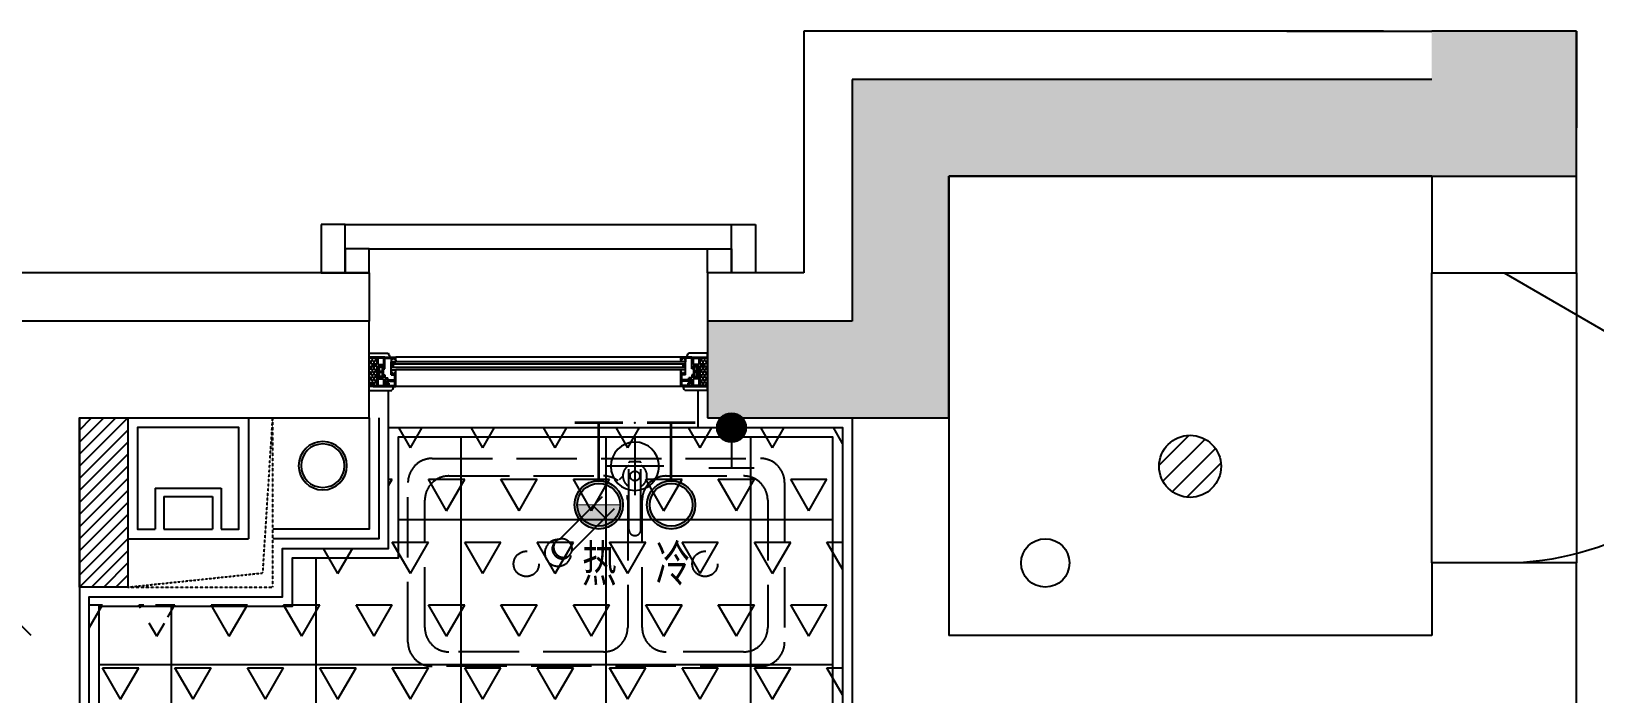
# Model space of a CAD drawing. Header units: millimetres. Extents: x -28014 to 297841, y -81741 to 47579.
# Drawn here: x 86733 to 89971, y -24029 to -22659 of the extents above; entities that cross this region are included whole.
import ezdxf

# ---------------------------------------------------------------- set-up
doc = ezdxf.new("R2010")
doc.units = ezdxf.units.MM
doc.header["$MEASUREMENT"] = 0
doc.linetypes.add('__DASH', pattern=[0.35, 0.25, -0.1])
doc.linetypes.add('DASH', pattern=[0.35, 0.25, -0.1])
for name, color, linetype in [('A-墙体-面层', 6, 'Continuous'), ('AR9-剪力墙（柱）填充', 250, 'Continuous'), ('AR9-剪力墙（柱）线', 6, 'Continuous'), ('AR9-墙线', 160, 'Continuous'), ('AR9-建筑幕墙（窗）', 12, 'Continuous'), ('AR9-建筑给排水（立管）', 4, 'Continuous'), ('DS-4BS-墙体完成面', 20, 'Continuous'), ('DS-4BS-墙体（新建）', 160, 'Continuous'), ('EM-给排水图标', 14, 'Continuous'), ('FC-地面造型线', 136, 'Continuous'), ('FF-厨卫（地坪隐）', 31, 'Continuous'), ('FF-门', 20, 'Continuous'), ('P-排水-设备-地漏', 50, 'Continuous'), ('P-污水-立管', 50, 'Continuous'), ('RC-天花轮廓线', 30, 'Continuous'), ('SURFACE', 6, 'Continuous'), ('装饰', 152, 'Continuous')]:
    doc.layers.add(name, color=color, linetype=linetype)
doc.styles.add('宋体', font='', dxfattribs={"width": 0.8})
doc.styles.get('宋体').set_extended_font_data('SimSun')

# ---------------------------------------------------------------- blocks, each defined once
blk = doc.blocks.new('b')
at = {"layer": 'FF-厨卫（地坪隐）', "linetype": '__DASH', "ltscale": 500}
for p, q in [((74168.9, -64959.2), (74168.9, -64821)), ((74191.9, -64819), (74170.9, -64819)), ((74193.9, -64959.2), (74193.9, -64821)), ((73796.4, -64848.4), (74116.4, -64848.4)), ((74026, -64979.1), (74156.4, -64848.7)), ((74246.4, -64848.4), (74406.4, -64848.4)), ((73746.4, -65162.2), (73746.4, -64898.4)), ((74050.7, -65003.8), (74168.9, -64885.7)), ((74094.8, -64910.3), (74119.5, -64935)), ((74166.4, -64898.4), (74166.4, -65162.2)), ((74196.4, -65162.2), (74196.4, -64898.4)), ((74456.4, -64898.4), (74456.4, -65162.2)), ((74015.1, -64986.4), (74018, -64983.5)), ((74043.4, -65014.7), (74046.3, -65011.8)), ((74116.4, -65212.2), (73796.4, -65212.2)), ((74406.4, -65212.2), (74246.4, -65212.2))]:
    blk.add_line(p, q, dxfattribs=at)
for points in [[(73711.4, -65192.2), (73711.4, -64862.2, -0.414214), (73761.4, -64812.2), (74441.4, -64812.2, -0.414214), (74491.4, -64862.2), (74491.4, -65192.2, -0.414214), (74441.4, -65242.2), (73761.4, -65242.2, -0.414214)], [(74018, -64983.5, 0.106772), (74014.1, -64989.5, 0.101544), (74013, -64996.8, 0.094932), (74014.7, -65004.1, 0.090733), (74019.2, -65010.6, 0.090733), (74025.7, -65015.1, 0.094932), (74033, -65016.8, 0.101544), (74040.3, -65015.7, 0.106772), (74046.3, -65011.8, 0.106772), (74050.1, -65005.9, 0.101544), (74051.3, -64998.5, 0.094932), (74049.5, -64991.2, 0.090733), (74045, -64984.8, 0.090733), (74038.6, -64980.3, 0.094932), (74031.3, -64978.5, 0.101544), (74023.9, -64979.7, 0.106772)]]:
    blk.add_lwpolyline(points, format="xyb", close=True, dxfattribs=at)
blk.add_lwpolyline([(74015.1, -64986.4, 0.106772), (74011.3, -64992.4, 0.101544), (74010.1, -64999.7, 0.094932), (74011.9, -65007, 0.090733), (74016.3, -65013.5, 0.090733), (74022.8, -65017.9, 0.094932), (74030.1, -65019.7, 0.101544), (74037.4, -65018.5, 0.106772), (74043.4, -65014.7, 0.106772)], format="xyb", dxfattribs=at)
for centre, radius in [((74181.4, -64848.4), 10), ((73956.4, -65030.3), 26.2), ((74326.4, -65030.3), 26.2)]:
    blk.add_circle(centre, radius, dxfattribs=at)
for centre, radius, start, end in [((74181.4, -64848.4), 25, 120, 240), ((74170.9, -64821), 2, 90, 180), ((74191.9, -64821), 2, 0, 90), ((74181.4, -64848.4), 25, 300, 60), ((73796.4, -64898.4), 50, 90, 180), ((74116.4, -64898.4), 50, 52.9245, 90), ((74246.4, -64898.4), 50, 90, 180), ((74406.4, -64898.4), 50, 0, 90), ((74116.4, -64898.4), 50, 0, 10.7966), ((74181.4, -64959.2), 12.5, 180, 0), ((74022.2, -65007.6), 27.5, 88.3907, 1.6093), ((73796.4, -65162.2), 50, 180, 270), ((74116.4, -65162.2), 50, 270, 0), ((74246.4, -65162.2), 50, 180, 270), ((74406.4, -65162.2), 50, 270, 0)]:
    blk.add_arc(centre, radius, start, end, dxfattribs=at)
blk = doc.blocks.new('rw332')
at = {"layer": 'AR9-墙线', "ltscale": 10, "extrusion": (0, 0, -1)}
for p, q in [((-250, 0), (-250, -250)), ((0, 0), (-250, 0)), ((0, 0), (0, -250)), ((-193.1, -145), (-193.1, -230)), ((-56.9, -145), (-193.1, -145)), ((-56.9, -145), (-56.9, -230)), ((-175.6, -162.5), (-175.6, -230)), ((-74.4, -162.5), (-175.6, -162.5)), ((-74.4, -162.5), (-74.4, -230)), ((0, -250), (-250, -250))]:
    blk.add_line(p, q, dxfattribs=at)
at = {"layer": 'AR9-墙线', "ltscale": 10}
blk.add_line((-74.4, -230), (-175.6, -230), dxfattribs=at)
at = {"layer": 'AR9-墙线'}
for points in [[(-520, 0), (-520, -250), (-300, -250)], [(-500, 0), (-500, -230), (-300, -230)]]:
    blk.add_lwpolyline(points, dxfattribs=at)
at = {"layer": 'AR9-墙线', "linetype": 'DASH', "ltscale": 0.5}
for points in [[(0, -350), (-300, -350), (-300, 0)], [(0, -350), (-279.5, -320.6), (-300, 0)]]:
    blk.add_lwpolyline(points, dxfattribs=at)
at = {"layer": 'AR9-墙线', "ltscale": 10}
blk.add_lwpolyline([(-193.1, -230), (-230, -230), (-230, -20), (-20, -20), (-20, -230), (-56.9, -230)], dxfattribs=at)
at = {"layer": 'AR9-建筑给排水（立管）'}
for radius in [50, 45]:
    blk.add_circle((-403.7, -98.7), radius, dxfattribs=at)
blk = doc.blocks.new('$DorLib2D$00000228')
at = {"color": 0}
blk.add_line((0.5, 0), (0, 0.866), dxfattribs=at)
blk.add_arc((0.5, 0), 1, 120, 180, dxfattribs=at)
blk = doc.blocks.new('*U247')
at = {"layer": 'AR9-建筑幕墙（窗）'}
h = blk.add_hatch(dxfattribs=at)
h.set_pattern_fill('HONEY', color=250, scale=2.333308)
h.set_pattern_definition([(2e-09, (-50793.7736, 157763.6485), (5.55618969, 3.20786685), [3.70412646, -7.40825292]), (120, (-50793.7736, 157763.6485), (-5.55618903, 3.207867997), [3.70412646, -7.40825292]), (60, (-50793.7736, 157763.6485), (6.64e-07, 6.415734844), [-7.40825292, 3.70412646])])
h.paths.add_polyline_path([(-28.1, -769.9), (33.1, -769.9), (33.1, -754.3), (-28.1, -754.3)])
h = blk.add_hatch(dxfattribs=at)
h.set_pattern_fill('HONEY', color=250, scale=2.333308)
h.set_pattern_definition([(2e-09, (-50793.7736, 157409.3308), (5.55618969, 3.20786685), [3.70412646, -7.40825292]), (120, (-50793.7736, 157409.3308), (-5.55618903, 3.207867997), [3.70412646, -7.40825292]), (60, (-50793.7736, 157409.3308), (6.64e-07, 6.415734844), [-7.40825292, 3.70412646])])
h.paths.add_polyline_path([(-28.1, -1438.8), (33.1, -1438.8), (33.1, -1454.3), (-28.1, -1454.3)])
for p, q in [((-35.8, -754.3), (-35.8, -793.2)), ((40.8, -754.3), (-35.8, -754.3)), ((-28.1, -769.9), (-28.1, -754.3)), ((-28.1, -769.9), (-28.1, -754.3)), ((-28.1, -774.6), (-28.1, -754.3)), ((-28.1, -786.2), (-28.1, -769.9)), ((33.1, -798.8), (33.1, -754.3)), ((33.1, -798.8), (33.1, -754.3)), ((33.1, -803.5), (33.1, -754.3)), ((33.1, -762.1), (33.1, -809.5)), ((40.8, -754.3), (40.8, -801.1)), ((-28.1, -786.2), (-28.1, -799.4)), ((-28.1, -799.4), (-28.1, -809.5)), ((-28.1, -1399.1), (-28.1, -809.5)), ((-21.8, -809.5), (-28.1, -809.5)), ((-21.8, -809.5), (-17.9, -809.5)), ((-17.9, -1399.1), (-17.9, -809.5)), ((-1.6, -1399.1), (-1.6, -809.5)), ((2.3, -809.5), (-1.6, -809.5)), ((33.1, -809.5), (2.3, -809.5)), ((33.1, -1399.1), (33.1, -809.5)), ((-35.8, -1454.3), (-35.8, -1415.4)), ((-21.8, -1399.1), (-28.1, -1399.1)), ((-28.1, -1409.2), (-28.1, -1399.1)), ((-28.1, -1422.4), (-28.1, -1409.2)), ((-28.1, -1422.4), (-28.1, -1438.8)), ((-21.8, -1399.1), (-17.9, -1399.1)), ((2.3, -1399.1), (-1.6, -1399.1)), ((33.1, -1399.1), (2.3, -1399.1)), ((33.1, -1446.5), (33.1, -1399.1)), ((33.1, -1405.1), (33.1, -1454.3)), ((33.1, -1409.9), (33.1, -1454.3)), ((33.1, -1409.9), (33.1, -1454.3)), ((40.8, -1454.3), (40.8, -1407.5)), ((40.8, -1454.3), (-35.8, -1454.3)), ((-28.1, -1434), (-28.1, -1454.3)), ((-28.1, -1438.8), (-28.1, -1454.3)), ((-28.1, -1438.8), (-28.1, -1454.3))]:
    blk.add_line(p, q, dxfattribs=at)
at = {"layer": 'AR9-建筑幕墙（窗）', "color": 8}
for p, q in [((-28.1, -769.9), (-12.5, -769.9)), ((-25.7, -783.9), (-25.7, -772.2)), ((-25.7, -772.2), (-12.5, -772.2)), ((-12.5, -769.9), (-12.5, -762.1)), ((-12.5, -762.1), (-5.5, -762.1)), ((-12.5, -772.2), (-12.5, -783.9)), ((-10.2, -769.9), (-10.2, -764.4)), ((-5.5, -764.4), (-10.2, -764.4)), ((-10.2, -769.9), (30.7, -769.9)), ((-10.2, -772.2), (-6.3, -772.2)), ((-10.2, -772.2), (-10.2, -783.9)), ((-6.3, -772.2), (-6.3, -773)), ((-6.3, -773), (-3.9, -773)), ((-5.5, -762.1), (-5.5, -764.4)), ((-3.9, -773), (-3.9, -769.9)), ((1.1, -775.3), (1.1, -780.8)), ((3.4, -775.3), (3.4, -780.8)), ((8.5, -773), (8.5, -769.9)), ((10.8, -773), (8.5, -773)), ((10.8, -772.2), (14.7, -772.2)), ((10.8, -772.2), (10.8, -773)), ((14.7, -772.2), (14.7, -783.9)), ((17.1, -772.2), (30.7, -772.2)), ((17.1, -772.2), (17.1, -783.9)), ((33.1, -762.1), (26.1, -762.1)), ((26.1, -762.1), (26.1, -764.4)), ((26.1, -764.4), (30.7, -764.4)), ((30.7, -764.4), (30.7, -769.9)), ((30.7, -772.2), (30.7, -783.9)), ((-25.7, -783.9), (-12.5, -783.9)), ((-25.7, -786.2), (-25.7, -799.4)), ((-3.9, -786.2), (-25.7, -786.2)), ((-25.7, -799.4), (-21.8, -799.4)), ((-25.7, -801.8), (-25.7, -807.2)), ((-25.7, -801.8), (-21.8, -801.8)), ((-21.8, -807.2), (-25.7, -807.2)), ((-25.7, -807.2), (-21.8, -807.2)), ((-21.8, -799.4), (-21.8, -801.8)), ((-21.8, -799.4), (-17.9, -799.4)), ((-21.8, -807.2), (-21.8, -809.5)), ((-17.9, -799.4), (-17.9, -809.5)), ((-13.3, -799.4), (-17.9, -799.4)), ((-13.3, -1409.2), (-13.3, -799.4)), ((-6.3, -799.4), (-13.3, -799.4)), ((-6.3, -804.1), (-13.3, -799.4)), ((-6.3, -799.4), (-13.3, -804.1)), ((-6.3, -804.1), (-13.3, -804.1)), ((-10.2, -783.9), (-6.3, -783.9)), ((-6.3, -783.9), (-6.3, -783.1)), ((-6.3, -783.1), (-3.9, -783.1)), ((-6.3, -1409.2), (-6.3, -799.4)), ((-1.6, -799.4), (-6.3, -799.4)), ((-3.9, -783.1), (-3.9, -786.2)), ((-1.6, -799.4), (-1.6, -809.5)), ((2.3, -799.4), (-1.6, -799.4)), ((8.5, -799.4), (2.3, -799.4)), ((2.3, -799.4), (2.3, -801.8)), ((6.2, -801.8), (2.3, -801.8)), ((6.2, -807.2), (2.3, -807.2)), ((2.3, -807.2), (2.3, -809.5)), ((6.2, -801.8), (6.2, -807.2)), ((10.8, -783.1), (8.5, -783.1)), ((8.5, -783.1), (8.5, -786.2)), ((8.5, -786.2), (10.8, -786.2)), ((8.5, -799.4), (8.5, -807.2)), ((19.4, -807.2), (8.5, -807.2)), ((10.8, -783.9), (10.8, -783.1)), ((10.8, -783.9), (14.7, -783.9)), ((10.8, -786.2), (14.7, -786.2)), ((14.7, -786.2), (14.7, -792.4)), ((19.4, -792.4), (14.7, -792.4)), ((17.1, -783.9), (30.7, -783.9)), ((17.1, -786.2), (30.7, -786.2)), ((17.1, -790.1), (17.1, -786.2)), ((17.1, -786.2), (17.1, -790.1)), ((19.4, -790.1), (17.1, -790.1)), ((19.4, -790.1), (17.1, -790.1)), ((19.4, -790.1), (19.4, -792.4)), ((19.4, -790.1), (19.4, -807.2)), ((21.7, -786.2), (21.7, -807.2)), ((30.7, -807.2), (21.7, -807.2)), ((26.1, -786.2), (26.1, -794.8)), ((26.1, -794.8), (30.7, -794.8)), ((28.4, -790.1), (30.7, -790.1)), ((28.4, -790.1), (28.4, -792.4)), ((28.4, -792.4), (33.1, -792.4)), ((30.7, -786.2), (30.7, -790.1)), ((30.7, -794.8), (30.7, -807.2)), ((-21.8, -1401.4), (-25.7, -1401.4)), ((-25.7, -1401.4), (-21.8, -1401.4)), ((-25.7, -1406.9), (-25.7, -1401.4)), ((-25.7, -1406.9), (-21.8, -1406.9)), ((-25.7, -1422.4), (-25.7, -1409.2)), ((-25.7, -1409.2), (-21.8, -1409.2)), ((-3.9, -1422.4), (-25.7, -1422.4)), ((-21.8, -1401.4), (-21.8, -1399.1)), ((-21.8, -1409.2), (-21.8, -1406.9)), ((-21.8, -1409.2), (-17.9, -1409.2)), ((-17.9, -1409.2), (-17.9, -1399.1)), ((-13.3, -1409.2), (-17.9, -1409.2)), ((-6.3, -1404.5), (-13.3, -1404.5)), ((-6.3, -1404.5), (-13.3, -1409.2)), ((-6.3, -1409.2), (-13.3, -1404.5)), ((-6.3, -1409.2), (-13.3, -1409.2)), ((-1.6, -1409.2), (-6.3, -1409.2)), ((-3.9, -1425.5), (-3.9, -1422.4)), ((-1.6, -1409.2), (-1.6, -1399.1)), ((2.3, -1409.2), (-1.6, -1409.2)), ((2.3, -1401.4), (2.3, -1399.1)), ((6.2, -1401.4), (2.3, -1401.4)), ((6.2, -1406.9), (2.3, -1406.9)), ((2.3, -1409.2), (2.3, -1406.9)), ((8.5, -1409.2), (2.3, -1409.2)), ((6.2, -1406.9), (6.2, -1401.4)), ((19.4, -1401.4), (8.5, -1401.4)), ((8.5, -1409.2), (8.5, -1401.4)), ((8.5, -1425.5), (8.5, -1422.4)), ((8.5, -1422.4), (10.8, -1422.4)), ((10.8, -1422.4), (14.7, -1422.4)), ((14.7, -1422.4), (14.7, -1416.2)), ((19.4, -1416.2), (14.7, -1416.2)), ((19.4, -1418.5), (17.1, -1418.5)), ((17.1, -1418.5), (17.1, -1422.4)), ((17.1, -1422.4), (17.1, -1418.5)), ((19.4, -1418.5), (17.1, -1418.5)), ((17.1, -1422.4), (30.7, -1422.4)), ((19.4, -1418.5), (19.4, -1401.4)), ((19.4, -1418.5), (19.4, -1416.2)), ((30.7, -1401.4), (21.7, -1401.4)), ((21.7, -1422.4), (21.7, -1401.4)), ((26.1, -1413.9), (30.7, -1413.9)), ((26.1, -1422.4), (26.1, -1413.9)), ((28.4, -1416.2), (33.1, -1416.2)), ((28.4, -1418.5), (28.4, -1416.2)), ((28.4, -1418.5), (30.7, -1418.5)), ((30.7, -1413.9), (30.7, -1401.4)), ((30.7, -1422.4), (30.7, -1418.5)), ((-28.1, -1438.8), (-12.5, -1438.8)), ((-25.7, -1424.8), (-25.7, -1436.4)), ((-25.7, -1424.8), (-12.5, -1424.8)), ((-25.7, -1436.4), (-12.5, -1436.4)), ((-12.5, -1436.4), (-12.5, -1424.8)), ((-12.5, -1438.8), (-12.5, -1446.5)), ((-12.5, -1446.5), (-5.5, -1446.5)), ((-10.2, -1424.8), (-6.3, -1424.8)), ((-10.2, -1436.4), (-10.2, -1424.8)), ((-10.2, -1436.4), (-6.3, -1436.4)), ((-10.2, -1438.8), (-10.2, -1444.2)), ((-10.2, -1438.8), (30.7, -1438.8)), ((-5.5, -1444.2), (-10.2, -1444.2)), ((-6.3, -1424.8), (-6.3, -1425.5)), ((-6.3, -1425.5), (-3.9, -1425.5)), ((-6.3, -1436.4), (-6.3, -1435.7)), ((-6.3, -1435.7), (-3.9, -1435.7)), ((-5.5, -1446.5), (-5.5, -1444.2)), ((-3.9, -1435.7), (-3.9, -1438.8)), ((1.1, -1433.3), (1.1, -1427.9)), ((3.4, -1433.3), (3.4, -1427.9)), ((10.8, -1425.5), (8.5, -1425.5)), ((10.8, -1435.7), (8.5, -1435.7)), ((8.5, -1435.7), (8.5, -1438.8)), ((10.8, -1424.8), (14.7, -1424.8)), ((10.8, -1424.8), (10.8, -1425.5)), ((10.8, -1436.4), (10.8, -1435.7)), ((10.8, -1436.4), (14.7, -1436.4)), ((14.7, -1436.4), (14.7, -1424.8)), ((17.1, -1424.8), (30.7, -1424.8)), ((17.1, -1436.4), (17.1, -1424.8)), ((17.1, -1436.4), (30.7, -1436.4)), ((26.1, -1446.5), (26.1, -1444.2)), ((26.1, -1444.2), (30.7, -1444.2)), ((33.1, -1446.5), (26.1, -1446.5)), ((30.7, -1436.4), (30.7, -1424.8)), ((30.7, -1444.2), (30.7, -1438.8))]:
    blk.add_line(p, q, dxfattribs=at)
for points in [[(1.1, -775.3), (-7.8, -775.3), (-7.8, -780.8), (1.1, -780.8)], [(10.8, -773), (-6.3, -773)], [(3.4, -780.8), (12.4, -780.8), (12.4, -775.3), (3.4, -775.3)], [(14.7, -783.1), (14.7, -783.1), (14.7, -773)], [(-6.3, -783.1), (10.8, -783.1)], [(1.1, -1433.3), (-7.8, -1433.3), (-7.8, -1427.9), (1.1, -1427.9)], [(-6.3, -1425.5), (10.8, -1425.5)], [(10.8, -1435.7), (-6.3, -1435.7)], [(3.4, -1427.9), (12.4, -1427.9), (12.4, -1433.3), (3.4, -1433.3)], [(14.7, -1425.5), (14.7, -1425.5), (14.7, -1435.7)]]:
    blk.add_lwpolyline(points, dxfattribs=at)
at = {"layer": 'AR9-建筑幕墙（窗）'}
for centre, start, end in [((-26.2, -781), 231.816, 263.2576), ((31.2, -788.9), 276.7424, 308.184), ((-26.2, -1427.6), 96.7424, 128.184), ((31.2, -1419.7), 51.816, 83.2576)]:
    blk.add_arc(centre, 15.5, start, end, dxfattribs=at)
blk = doc.blocks.new('普通地漏')
at = {"layer": 'P-排水-设备-地漏'}
for p, q in [((36.8, -52.6), (-52.6, 36.8)), ((56.2, -31), (-31, 56.2)), ((64.1, 2.1), (2.1, 64.1)), ((6.7, -63.8), (-63.8, 6.7))]:
    blk.add_line(p, q, dxfattribs=at)
at = {"layer": 'P-排水-设备-地漏', "extrusion": (0, 0, -1)}
blk.add_ellipse((0, 0), major_axis=(64.2, 0), ratio=1, start_param=3.141759, end_param=9.424944, dxfattribs=at)
blk = doc.blocks.new('*U130')
at = {"lineweight": -3}
h = blk.add_hatch(color=12, dxfattribs=at)
h.dxf.hatch_style = 1
edge = h.paths.add_edge_path()
edge.add_arc((-75, -169.7), 50, 0, 360)
edge = h.paths.add_edge_path(flags=17)
edge.add_arc((-75, -169.7), 44.4, 0, 360)
h = blk.add_hatch(color=12, dxfattribs=at)
h.dxf.hatch_style = 1
edge = h.paths.add_edge_path()
edge.add_arc((75, -169.7), 50, 0, 360)
edge = h.paths.add_edge_path(flags=17)
edge.add_arc((75, -169.7), 44.4, 0, 360)
h = blk.add_hatch(color=250)
h.dxf.hatch_style = 1
h.paths.add_polyline_path([(-30.6, -169.7), (-119.4, -169.7, 1)])
at = {"color": 12, "lineweight": -3, "const_width": 5.6}
for points in [[(-25, 0), (-125, 0)], [(-75, -119.7), (-75, 0)], [(125, 0), (25, 0)], [(75, -119.7), (75, 0)]]:
    blk.add_lwpolyline(points, dxfattribs=at)
at = {"color": 12, "const_width": 2}
blk.add_lwpolyline([(-119.4, -169.7), (-30.6, -169.7)], dxfattribs=at)
at = {"color": 12, "lineweight": -3}
for centre, radius in [((-75, -169.7), 50), ((-75, -169.7), 44.4), ((75, -169.7), 50), ((75, -169.7), 44.4)]:
    blk.add_circle(centre, radius, dxfattribs=at)
at = {"color": 12}
blk.add_point((0, 0), dxfattribs=at)
at = {"color": 50, "style": '宋体', "width": 0.7}
for tag, p in [('热', (-109.4, -328.2)), ('冷', (43.2, -328.2))]:
    blk.add_attdef(tag, p, '', height=75, dxfattribs=at)
blk = doc.blocks.new('排水')
for p, q in [((705991.6, -42376), (705991.6, -42496)), ((706051.6, -42436), (705931.6, -42436))]:
    blk.add_line(p, q)
blk.add_circle((705991.6, -42436), 50)
blk = doc.blocks.new('*U131')
blk.add_blockref('排水', (-705991.6, 42386))
blk = doc.blocks.new('$VALVE$00000497')
for p, q in [((77.8, 138.2), (-77.8, 138.2)), ((0, 50), (0, 138.2))]:
    blk.add_line(p, q)
at = {"const_width": 49.6}
blk.add_lwpolyline([(24.8, 0, 1), (-24.8, 0, 1)], format="xyb", close=True, dxfattribs=at)
blk.add_circle((0, 0), 50)

msp = doc.modelspace()

# ---------------------------------------------------------------- hatches: boundary and pattern name
at = {"layer": 'AR9-剪力墙（柱）填充'}
msp.add_hatch(color=256, dxfattribs=at).paths.add_polyline_path([(89933.222, -22659.028), (89633.221, -22659.028), (89633.221, -22759.028), (88433.221, -22759.028), (88433.221, -23259.028), (88133.221, -23259.028), (88133.221, -23459.028), (88633.221, -23459.028), (88633.221, -22959.028), (89933.221, -22959.028)])
at = {"layer": 'DS-4BS-墙体（新建）'}
h = msp.add_hatch(dxfattribs=at)
h.set_pattern_fill('JIS_WOOD', color=250, scale=25)
h.set_pattern_definition([(45, (86833.221, -23809.028), (-12.5, 12.5), [])])
h.paths.add_polyline_path([(86933.221, -23809.028), (86833.221, -23809.028), (86833.221, -23459.028), (86933.221, -23459.028)])
at = {"layer": 'FC-地面造型线'}
h = msp.add_hatch(dxfattribs=at)
h.set_pattern_fill('DOLMIT', color=250, scale=500, angle=90)
h.set_pattern_definition([(90, (82283.22, -31459.03), (-125, 8e-15), []), (135, (82283.22, -31459.03), (-250, -250), [176.777, -353.553])])
h.paths.add_polyline_path([(89908.221, -26359.028), (89633.221, -26359.028), (89633.221, -25859.028), (89633.221, -25859.028), (89633.221, -25759.028), (89733.221, -25759.028), (89733.221, -25709.028), (89793.221, -25709.028), (89833.221, -25719.028), (89833.221, -25759.028), (89733.221, -25759.028), (89733.221, -24659.028), (89833.221, -24659.028), (89833.221, -24699.028), (89793.221, -24699.028), (89793.221, -24709.028), (89733.221, -24709.028), (89733.221, -24659.028), (89633.221, -24659.028), (89633.221, -24109.028), (88633.221, -24109.028), (88633.221, -24309.028), (88673.221, -24309.028), (88673.221, -24759.028), (88633.221, -24759.028), (88633.221, -26359.028), (88356.221, -26359.028), (88311.221, -26359.028), (88311.221, -26370.028), (88306.221, -26370.028), (88313.221, -26359.028), (88313.221, -26299.028), (88313.221, -26239.028), (87553.221, -26239.028), (87553.221, -26299.028), (87553.221, -26359.028), (87560.221, -26359.028), (87547.221, -26359.028), (87510.221, -26359.028), (86733.221, -26359.028), (86633.221, -26359.028), (86633.221, -26259.028), (86733.221, -26259.028), (86733.221, -23459.028), (86433.221, -23459.028), (84633.221, -23459.028), (83833.221, -23459.028), (83833.221, -24259.028), (83833.221, -26259.028), (83983.221, -26259.028), (85183.221, -26259.028), (85733.221, -26259.028), (85733.221, -26359.028), (85183.221, -26359.028), (85183.221, -26959.028), (85063.221, -26959.028), (85063.221, -26379.028), (84103.221, -26379.028), (84103.221, -26936.028), (84103.221, -26979.028), (84094.221, -26979.028), (84083.221, -26979.028), (84023.221, -26979.028), (83963.221, -26979.028), (83963.221, -27739.028), (84023.221, -27739.028), (84083.221, -27739.028), (84098.221, -27739.028), (84103.221, -27739.028), (84103.221, -27782.028), (84103.221, -27859.028), (84133.221, -27859.028), (84133.221, -28059.028), (83983.221, -28059.028), (82283.221, -28059.028), (82283.221, -31459.028), (82483.221, -31459.028), (84883.221, -31459.028), (85083.221, -31459.028), (85083.221, -30859.028), (85083.221, -28059.028), (85033.221, -28059.028), (85033.221, -27859.028), (85283.221, -27859.028), (85283.221, -29559.028), (85283.221, -30859.028), (85583.221, -30859.028), (85783.221, -30859.028), (85783.221, -31059.028), (85783.221, -30859.028), (86683.221, -30859.028), (88183.221, -30859.028), (89183.221, -30859.028), (90683.221, -30859.028), (91083.221, -30859.028), (91083.221, -28359.028), (91083.221, -28209.028), (89908.221, -28209.028)])
h = msp.add_hatch(dxfattribs=at)
h.set_pattern_fill('TRIANG', color=250, scale=400)
h.set_pattern_definition([(60, (86843.21, -26249.03), (-75, 129.904), [75, -75]), (120, (86843.21, -26249.03), (-150, 8e-08), [75, -75]), (0, (86805.71, -26184.08), (75, 129.904), [75, -75])])
h.paths.add_polyline_path([(88413.221, -23479.028), (88123.221, -23479.028), (87443.221, -23479.028), (87473.221, -23469.028), (87473.221, -23729.027), (87253.222, -23729.027), (87253.221, -23829.028), (86853.221, -23829.028), (86853.207, -26239.028), (87498.221, -26239.028), (87543.221, -26239.028), (87543.221, -26238.028), (87548.221, -26238.028), (87558.221, -26239.028), (88318.221, -26239.028), (88331.221, -26239.028), (88368.221, -26239.028), (88413.221, -26239.028)])
h.paths.add_polyline_path([(87028.294, -23883.601), (86928.294, -23883.601), (86978.294, -23833.601)], flags=16)
at = {"layer": 'RC-天花轮廓线'}
h = msp.add_hatch(dxfattribs=at)
h.set_pattern_fill('_USER', color=251, scale=300, double=1, pattern_type=0)
h.set_pattern_definition([(0, (87023.2, -26069.03), (0, 300), []), (90, (87023.2, -26069.03), (-300, 2e-14), [])])
h.paths.add_polyline_path([(86873.207, -26219.028), (88393.221, -26219.028), (88393.221, -23499.028), (87493.221, -23499.028), (87493.221, -23749.027), (87273.221, -23749.027), (87273.221, -23849.028), (86873.221, -23849.028)])

# ---------------------------------------------------------------- linework, layer by layer
at = {"layer": 'A-墙体-面层'}
msp.add_line((88333.221, -22659.028), (88333.221, -23159.028), dxfattribs=at)
at = {"layer": 'AR9-剪力墙（柱）线'}
for p, q in [((89933.222, -22659.028), (89633.221, -22659.028)), ((89933.221, -22959.028), (89933.222, -22659.028)), ((89633.221, -22759.028), (88433.221, -22759.028)), ((88433.221, -22759.028), (88433.221, -23259.028)), ((88633.221, -23459.028), (88633.221, -22959.028)), ((88633.221, -22959.028), (89933.221, -22959.028)), ((88433.221, -23259.028), (88133.221, -23259.028)), ((88133.221, -23259.028), (88133.221, -23459.028)), ((88133.221, -23459.028), (88633.221, -23459.028))]:
    msp.add_line(p, q, dxfattribs=at)
at = {"layer": 'AR9-墙线'}
for p, q in [((89933.221, -22659.028), (89633.221, -22659.028)), ((89933.221, -22659.028), (89933.221, -22859.028)), ((88433.221, -22759.028), (88433.221, -23259.028)), ((89633.221, -22759.028), (88433.221, -22759.028)), ((89933.221, -23159.028), (89933.221, -22859.028)), ((88633.221, -22959.028), (88633.221, -23359.028)), ((89633.221, -22959.028), (88633.221, -22959.028)), ((89633.221, -22959.028), (89633.221, -23159.028)), ((89633.221, -23159.028), (89933.221, -23159.028)), ((86733.221, -23259.028), (86433.221, -23259.028)), ((87433.221, -23259.028), (86733.221, -23259.028)), ((87433.221, -23459.028), (87433.221, -23259.028)), ((88433.221, -23259.028), (88133.221, -23259.028)), ((88133.221, -23259.028), (88133.221, -23459.028)), ((88633.221, -23359.028), (88633.221, -23909.028)), ((86833.221, -23459.028), (86833.221, -26259.028)), ((86833.221, -23459.028), (87433.221, -23459.028)), ((88133.221, -23459.028), (88433.221, -23459.028)), ((88433.221, -23459.028), (88433.221, -24009.028)), ((89933.221, -23759.028), (89633.221, -23759.028)), ((89633.221, -23759.028), (89633.221, -23909.028)), ((89933.221, -24659.028), (89933.221, -23759.028)), ((86933.221, -23809.028), (86833.221, -23809.028)), ((89633.221, -23909.028), (88633.221, -23909.028)), ((88433.221, -24009.028), (88433.221, -26259.028))]:
    msp.add_line(p, q, dxfattribs=at)
at = {"layer": 'DS-4BS-墙体完成面'}
msp.add_line((87473.221, -23479.028), (88123.221, -23479.028), dxfattribs=at)
for points in [[(87553.221, -26359.028), (87553.221, -26239.028), (86853.207, -26239.028), (86853.221, -23829.028), (87253.221, -23829.028), (87253.222, -23729.027), (87473.221, -23729.027), (87473.221, -23479.028), (87473.221, -23479.028), (87473.221, -23401.878)], [(88113.221, -23401.878), (88113.221, -23479.028), (88413.221, -23479.028), (88413.221, -26239.028), (88313.221, -26239.028), (88313.221, -26359.028), (88333.221, -26359.028)]]:
    msp.add_lwpolyline(points, dxfattribs=at)
at = {"layer": 'DS-4BS-墙体（新建）'}
msp.add_lwpolyline([(86933.221, -23809.028), (86833.221, -23809.028), (86833.221, -23459.028), (86933.221, -23459.028)], close=True, dxfattribs=at)
at = {"layer": 'P-污水-立管'}
msp.add_circle((88833.025, -23759.028), 50, dxfattribs=at)
at = {"layer": 'RC-天花轮廓线'}
for points in [[(89633.221, -23159.028), (89933.221, -23159.028), (89933.221, -23759.028), (89633.221, -23759.028)], [(86873.207, -26219.028), (88393.221, -26219.028), (88393.221, -23499.028), (87493.221, -23499.028), (87493.221, -23749.027), (87273.221, -23749.027), (87273.221, -23849.028), (86873.221, -23849.028)]]:
    msp.add_lwpolyline(points, close=True, dxfattribs=at)
at = {"layer": 'SURFACE'}
for p, q in [((89533.221, -22659.028), (88333.221, -22659.028)), ((89333.221, -22659.028), (89633.221, -22659.028)), ((86733.221, -23159.028), (86433.221, -23159.028)), ((87433.221, -23159.028), (86733.221, -23159.028)), ((87433.221, -23159.028), (87433.221, -23259.028)), ((88133.221, -23159.028), (88133.221, -23259.028)), ((88333.221, -23159.028), (88133.221, -23159.028))]:
    msp.add_line(p, q, dxfattribs=at)
at = {"layer": '装饰'}
for points in [[(87333.221, -23059.028), (87333.221, -23159.028), (87383.221, -23159.028), (87383.221, -23059.028)], [(88233.221, -23059.028), (88233.221, -23159.028), (88183.221, -23159.028), (88183.221, -23059.028)], [(87383.221, -23159.028), (87433.221, -23159.028), (87433.221, -23109.028), (87383.221, -23109.028)], [(88183.221, -23159.028), (88133.221, -23159.028), (88133.221, -23109.028), (88183.221, -23109.028)]]:
    msp.add_lwpolyline(points, close=True, dxfattribs=at)
for points in [[(87383.221, -23059.028), (88233.221, -23059.028)], [(87433.221, -23109.028), (88183.221, -23109.028)]]:
    msp.add_lwpolyline(points, dxfattribs=at)

# ---------------------------------------------------------------- block references
at = {"layer": 'A-墙体-面层', "color": 4, "extrusion": (0, 0, -1), "zscale": -1}
msp.add_blockref('rw332', (-86933.221, -23459.028), dxfattribs=at)
at = {"layer": 'AR9-建筑幕墙（窗）', "xscale": -1, "rotation": 90}
msp.add_blockref('*U247', (86678.903, -23361.045), dxfattribs=at)
at = {"layer": 'EM-给排水图标'}
msp.add_blockref('*U130', (87983.221, -23469.028), dxfattribs=at).add_auto_attribs({'热': '热', '冷': '冷'})
at = {"layer": 'EM-给排水图标', "xscale": 0.6, "yscale": 0.6, "zscale": 0.6, "rotation": 180}
msp.add_blockref('$VALVE$00000497', (88183.221, -23479.028), dxfattribs=at)
at = {"layer": 'EM-给排水图标', "xscale": -1, "rotation": 270}
msp.add_blockref('*U131', (88033.221, -23559.028), dxfattribs=at)
at = {"layer": 'FF-厨卫（地坪隐）'}
msp.add_blockref('b', (13801.827, 41269.376), dxfattribs=at)
at = {"layer": 'FF-门', "xscale": -600, "yscale": 600, "zscale": -600, "rotation": 270}
msp.add_blockref('$DorLib2D$00000228', (89783.221, -23459.028), dxfattribs=at)
at = {"layer": 'P-排水-设备-地漏', "extrusion": (0, 0, -1), "zscale": -1}
msp.add_blockref('普通地漏', (-89132.774, -23559.028), dxfattribs=at)

doc.saveas('drawing.dxf')
